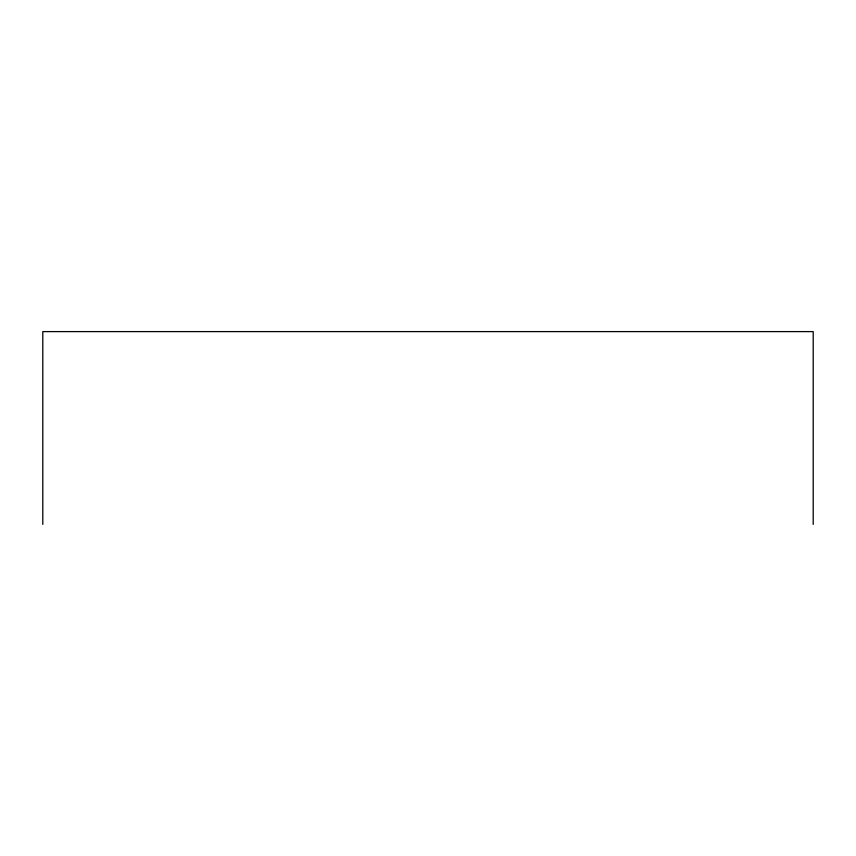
<?xml version="1.0" encoding="UTF-8"?>
<svg xmlns="http://www.w3.org/2000/svg" width="856" height="856" viewBox="0 0 856 856"><rect width="100%" height="100%" fill="white"/><g stroke="black" fill="none" stroke-linecap="round" stroke-linejoin="round"><path stroke-width="1.28" d="M813.2 524.396L813.2 331.604L42.8 331.604L42.8 524.396"/></g></svg>
